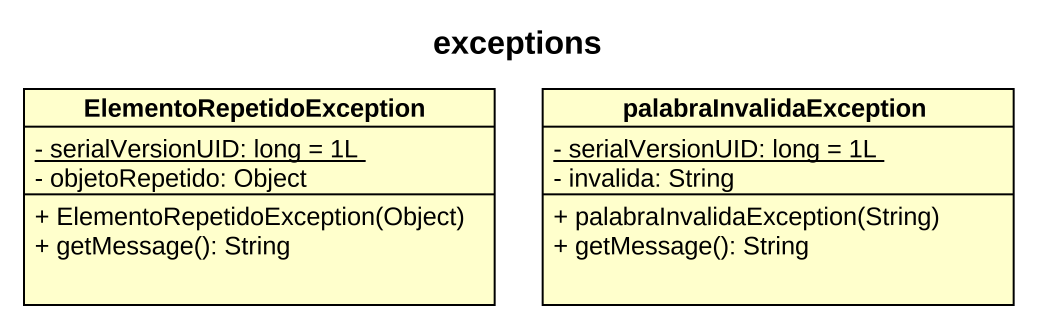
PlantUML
@startuml
title exceptions
hide circle
hide empty members
skinparam classAttributeIconSize 0
class ElementoRepetidoException {
  {static} - serialVersionUID: long = 1L
  - objetoRepetido: Object
  + ElementoRepetidoException(Object)
  + getMessage(): String
}
class palabraInvalidaException {
  {static} - serialVersionUID: long = 1L
  - invalida: String
  + palabraInvalidaException(String)
  + getMessage(): String
}
@enduml
